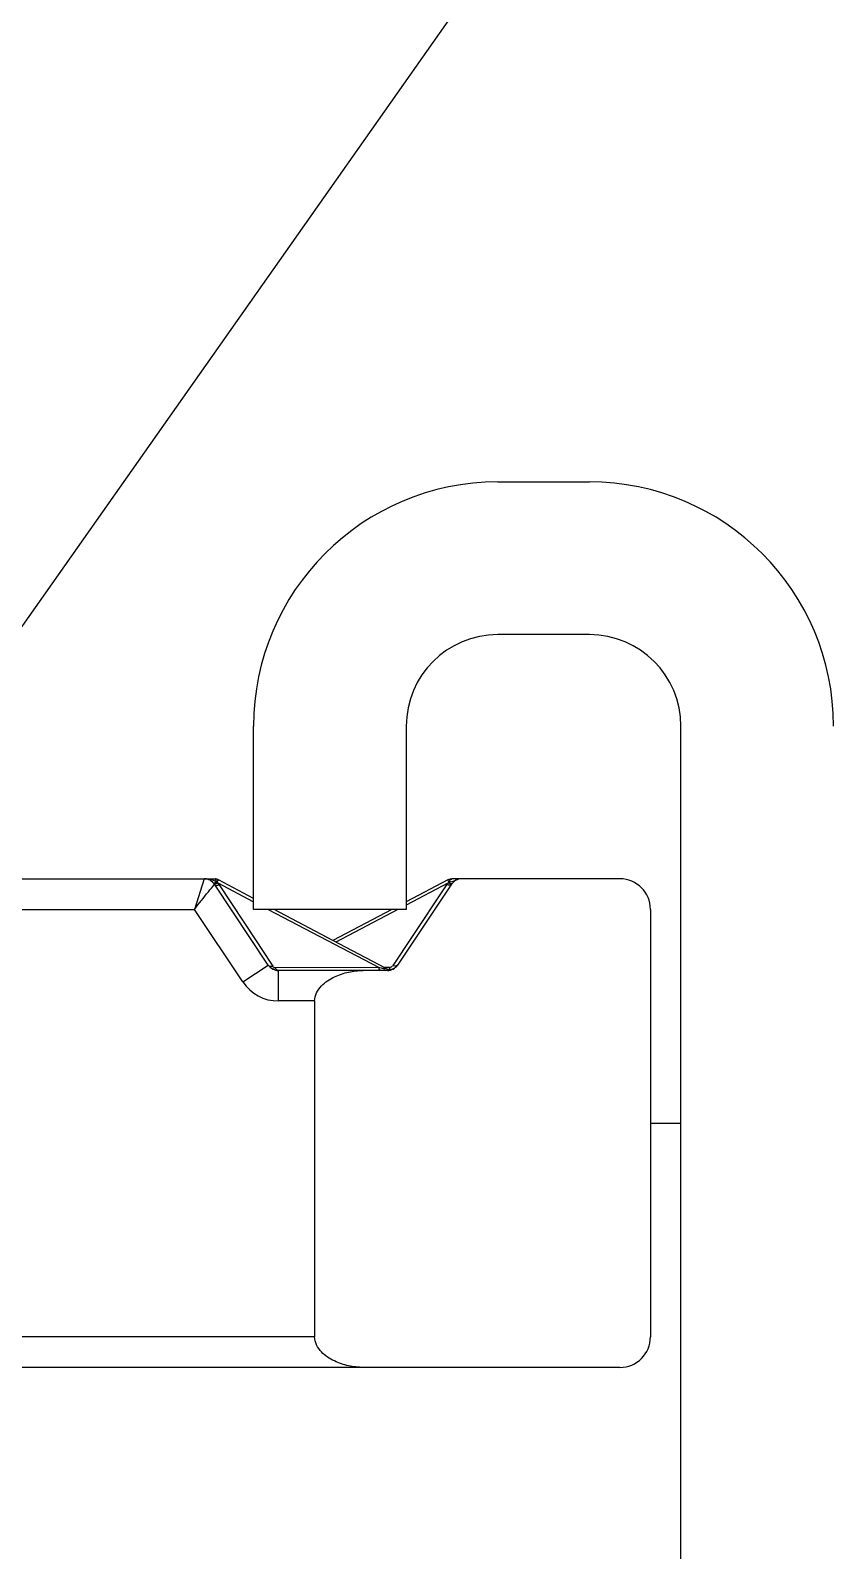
# Model space of a CAD drawing. Extents: x 1382187 to 1725648, y 860327 to 1571294.
# Drawn here: x 1537778.9 to 1537931.7, y 1252025.4 to 1252314.5 of the extents above; entities that cross this region are included whole.
import ezdxf

# ---------------------------------------------------------------- set-up
doc = ezdxf.new("R2010")
doc.units = 0
doc.header["$LTSCALE"] = 1000
doc.header["$MEASUREMENT"] = 0
doc.styles.get("Standard").update_dxf_attribs({"font": 'gbenor.shx', "bigfont": 'gbcbig.shx'})
doc.dimstyles.get("Standard").update_dxf_attribs({"dimtxt": 0.18, "dimasz": 0.18, "dimexe": 0.18, "dimexo": 0.0625, "dimgap": 0.09, "dimtad": 0, "dimtih": 1, "dimtoh": 1, "dimdec": 4, "dimzin": 0, "dimdsep": 46, "dimtxsty": 'Standard', "dimcen": 0.09, "dimadec": 0, "dimazin": 0, "dimtfac": 1, "dimtdec": 4, "dimtofl": 0, "dimtmove": 0, "dimatfit": 3, "dimfxl": 0, "dimtolj": 1, "dimtzin": 0, "dimarcsym": 0})

msp = doc.modelspace()

# ---------------------------------------------------------------- linework, layer by layer
at = {"linetype": 'Continuous'}
for p, q in [((1537867.82, 1252228.65), (1537885.24, 1252228.65)), ((1537885.24, 1252199.61), (1537867.82, 1252199.61)), ((1537821.35, 1252147.34), (1537821.35, 1252182.18)), ((1537850.39, 1252182.18), (1537850.39, 1252147.34)), ((1537902.66, 1251798.86), (1537902.66, 1252182.18)), ((1537575.17, 1252153.14), (1537813.84, 1252153.14)), ((1537811.98, 1252153.14), (1537810.11, 1252147.34)), ((1537813.76, 1252152.35), (1537813.68, 1252152.4)), ((1537813.83, 1252152.34), (1537813.76, 1252152.35)), ((1537824.15, 1252136.75), (1537813.91, 1252152.11)), ((1537814.18, 1252152.26), (1537814.53, 1252152.39)), ((1537814.39, 1252152.47), (1537814.66, 1252152.95)), ((1537814.41, 1252152.48), (1537814.47, 1252152.44)), ((1537814.47, 1252152.44), (1537814.53, 1252152.39)), ((1537814.53, 1252152.39), (1537821.35, 1252148.8)), ((1537821.35, 1252149.4), (1537814.65, 1252152.94)), ((1537814.8, 1252152.01), (1537821.7, 1252141.56)), ((1537858.99, 1252152.11), (1537848.76, 1252136.75)), ((1537858.29, 1252152.94), (1537850.39, 1252148.77)), ((1537858.34, 1252152.35), (1537850.39, 1252148.16)), ((1537851.2, 1252141.62), (1537858.1, 1252152.02)), ((1537858.34, 1252152.35), (1537858.52, 1252152.49)), ((1537858.69, 1252152.23), (1537858.34, 1252152.35)), ((1537858.65, 1252152.78), (1537858.55, 1252152.57)), ((1537860.75, 1252153.14), (1537859.1, 1252153.14)), ((1537860.33, 1252153.14), (1537859.13, 1252153.14)), ((1537859.3, 1252152.73), (1537859.93, 1252152.94)), ((1537891.05, 1252153.14), (1537860.93, 1252153.14)), ((1537577.04, 1252147.34), (1537810.11, 1252147.34)), ((1537819.31, 1252133.53), (1537810.11, 1252147.34)), ((1537850.39, 1252147.34), (1537821.35, 1252147.34)), ((1537824.16, 1252147.33), (1537845.1, 1252136.33)), ((1537836.46, 1252141.42), (1537825.26, 1252147.34)), ((1537847.67, 1252147.34), (1537836.46, 1252141.42)), ((1537848.77, 1252147.31), (1537837.01, 1252141.12)), ((1537896.86, 1252147.34), (1537896.86, 1252066.02)), ((1537821.7, 1252141.56), (1537824.66, 1252137.08)), ((1537846.46, 1252136.13), (1537836.46, 1252141.42)), ((1537848.22, 1252137.11), (1537851.2, 1252141.62)), ((1537824.66, 1252137.08), (1537825.02, 1252136.53)), ((1537847.87, 1252136.6), (1537848.08, 1252136.91)), ((1537848.08, 1252136.91), (1537848.22, 1252137.11)), ((1537819.31, 1252133.53), (1537824.15, 1252136.75)), ((1537825.51, 1252136.27), (1537845.1, 1252136.33)), ((1537826.08, 1252129.91), (1537826.08, 1252135.72)), ((1537846.83, 1252135.72), (1537826.08, 1252135.72)), ((1537845.1, 1252136.33), (1537845.64, 1252136.2)), ((1537845.64, 1252136.2), (1537845.81, 1252136.16)), ((1537845.81, 1252136.16), (1537846.1, 1252136.09)), ((1537846.06, 1252136.34), (1537847.39, 1252136.34)), ((1537846.27, 1252135.93), (1537846.1, 1252136.09)), ((1537847.23, 1252136), (1537847.39, 1252136.34)), ((1537848.26, 1252136.55), (1537847.87, 1252136.6)), ((1537832.97, 1252129.91), (1537826.08, 1252129.91)), ((1537832.97, 1252129.91), (1537832.97, 1252066.02)), ((1537896.86, 1252106.68), (1537902.66, 1252106.68)), ((1537832.97, 1252066.02), (1537490.3, 1252066.02)), ((1537891.05, 1252060.22), (1537496.1, 1252060.22))]:
    msp.add_line(p, q, dxfattribs=at)
for centre, radius, start, end in [((1537867.82, 1252182.18), 46.46, 90, 180), ((1537885.24, 1252182.18), 46.46, 0, 90), ((1537867.82, 1252182.18), 17.42, 90, 180), ((1537885.24, 1252182.18), 17.42, 0, 90), ((1537811.98, 1252147.85), 5.29, 80.5318, 90.0397), ((1537811.98, 1252150.82), 2.32, 33.6901, 90), ((1537812.26, 1252148.98), 4.13, 67.0808, 71.6139), ((1537812.43, 1252149.39), 3.69, 62.2609, 67.0902), ((1537812.56, 1252149.62), 3.42, 61.176, 62.2111), ((1537813.07, 1252152.13), 1.36, 32.6852, 34.7374), ((1537812.64, 1252149.77), 3.24, 57.7436, 61.1962), ((1537812.92, 1252152.03), 1.54, 29.1761, 32.7458), ((1537813.07, 1252152.11), 1.37, 24.8124, 29.1852), ((1537813.21, 1252152.18), 1.21, 19.6457, 24.8196), ((1537813.35, 1252152.23), 1.07, 13.0088, 19.662), ((1537811.42, 1252149.79), 4.05, 33.3657, 39.9733), ((1537861.51, 1252149.76), 4.09, 140.7761, 146.4499), ((1537879.12, 1252084.68), 70.87, 106.6154, 106.8895), ((1537859.66, 1252152.17), 1.18, 160.2304, 163.9636), ((1537851.16, 1252178.33), 26.86, 286.6266, 287.6315), ((1537860.93, 1252150.82), 2.32, 90, 146.3099), ((1537891.05, 1252147.34), 5.81, 0, 90), ((1537826.08, 1252138.04), 2.32, 213.6901, 270), ((1537825.63, 1252137.67), 1.74, 242.3724, 264.9828), ((1537846.27, 1252136.79), 0.719, 256.9317, 262.7384), ((1537847.27, 1252137.67), 1.74, 242.1358, 297.4642), ((1537846.83, 1252138.04), 2.32, 270, 326.3099), ((1537846.35, 1252136.57), 1.05, 323.4647, 326.9897), ((1537826.08, 1252138.04), 8.13, 213.6901, 270), ((1537891.05, 1252066.02), 5.81, 270, 0)]:
    msp.add_arc(centre, radius, start, end, dxfattribs=at)
for points, knots in [([(1537810.11, 1252147.34), (1537810.99, 1252148.45), (1537812.21, 1252150.08), (1537813.57, 1252151.6), (1537813.91, 1252152.11)], [0, 0, 0, 0, 0.698346, 1, 1, 1, 1]), ([(1537813.75, 1252152.32), (1537813.81, 1252152.24), (1537813.99, 1252152.22), (1537814.13, 1252152.25), (1537814.18, 1252152.26)], [0, 0, 0, 0, 0.671481, 1, 1, 1, 1]), ([(1537814.41, 1252152.48), (1537814.35, 1252152.45), (1537814.17, 1252152.39), (1537813.97, 1252152.33), (1537813.83, 1252152.34)], [0, 0, 0, 0, 0.307942, 1, 1, 1, 1]), ([(1537814.12, 1252153.12), (1537814.08, 1252153.12), (1537813.99, 1252153.11), (1537813.91, 1252153.08), (1537813.88, 1252153.06)], [0, 0, 0, 0, 0.48312, 1, 1, 1, 1]), ([(1537814.1, 1252151.97), (1537814.14, 1252151.96), (1537814.38, 1252151.91), (1537814.62, 1252151.96), (1537814.8, 1252152.01)], [0, 0, 0, 0, 0.201666, 1, 1, 1, 1]), ([(1537858.81, 1252151.97), (1537858.76, 1252151.96), (1537858.52, 1252151.92), (1537858.28, 1252151.97), (1537858.1, 1252152.02)], [0, 0, 0, 0, 0.200998, 1, 1, 1, 1]), ([(1537858.29, 1252152.94), (1537858.26, 1252152.91), (1537858.46, 1252152.74), (1537858.47, 1252152.6), (1537858.53, 1252152.49)], [0, 0, 0, 0, 0.259642, 1, 1, 1, 1]), ([(1537859.1, 1252153.14), (1537858.97, 1252153.14), (1537858.78, 1252153), (1537858.68, 1252152.84), (1537858.65, 1252152.78)], [0, 0, 0, 0, 0.684585, 1, 1, 1, 1]), ([(1537859.13, 1252152.29), (1537859.07, 1252152.21), (1537858.89, 1252152.19), (1537858.74, 1252152.21), (1537858.69, 1252152.23)], [0, 0, 0, 0, 0.67298, 1, 1, 1, 1]), ([(1537858.82, 1252153.12), (1537858.86, 1252153.12), (1537858.94, 1252153.11), (1537859.02, 1252153.08), (1537859.06, 1252153.06)], [0, 0, 0, 0, 0.483166, 1, 1, 1, 1]), ([(1537824.15, 1252136.75), (1537824.18, 1252136.7), (1537824.42, 1252136.48), (1537824.78, 1252136.48), (1537825.02, 1252136.53)], [0, 0, 0, 0, 0.206816, 1, 1, 1, 1]), ([(1537826.08, 1252135.72), (1537826.03, 1252135.72), (1537825.75, 1252135.79), (1537825.59, 1252136.07), (1537825.51, 1252136.27)], [0, 0, 0, 0, 0.198838, 1, 1, 1, 1]), ([(1537832.97, 1252129.91), (1537832.97, 1252130.96), (1537834.08, 1252132.97), (1537836.64, 1252134.58), (1537839.38, 1252135.51), (1537841.26, 1252135.72), (1537842.18, 1252135.72)], [0, 0, 0, 0, 0.268529, 0.521802, 0.764472, 1, 1, 1, 1]), ([(1537845.7, 1252135.72), (1537845.64, 1252135.72), (1537845.35, 1252135.8), (1537845.19, 1252136.11), (1537845.1, 1252136.33)], [0, 0, 0, 0, 0.195592, 1, 1, 1, 1]), ([(1537846.18, 1252136.08), (1537846.22, 1252136.08), (1537846.28, 1252136.07), (1537846.5, 1252136.11), (1537846.46, 1252136.13)], [0, 0, 0, 0, 0.501408, 1, 1, 1, 1]), ([(1537842.18, 1252060.22), (1537841.26, 1252060.22), (1537839.38, 1252060.42), (1537836.64, 1252061.36), (1537834.08, 1252062.97), (1537832.97, 1252064.97), (1537832.97, 1252066.02)], [0, 0, 0, 0, 0.235531, 0.478205, 0.731471, 1, 1, 1, 1])]:
    msp.add_open_spline(points, degree=3, knots=knots, dxfattribs=at)
for points in [[(1537813.56, 1252152.9), (1537813.33, 1252152.97), (1537813.09, 1252153.03), (1537812.85, 1252153.07)], [(1537813.84, 1252153.14), (1537813.98, 1252153.14), (1537814.11, 1252153.02), (1537814.19, 1252152.91)], [(1537814.65, 1252152.94), (1537814.49, 1252153.03), (1537814.31, 1252153.12), (1537814.12, 1252153.12)], [(1537858.29, 1252152.94), (1537858.45, 1252153.03), (1537858.63, 1252153.12), (1537858.82, 1252153.12)], [(1537825.02, 1252136.53), (1537825.12, 1252136.38), (1537825.32, 1252136.27), (1537825.51, 1252136.27)], [(1537847.39, 1252136.34), (1537847.52, 1252136.34), (1537847.74, 1252136.41), (1537847.71, 1252136.53)], [(1537848.76, 1252136.75), (1537848.66, 1252136.6), (1537848.44, 1252136.55), (1537848.26, 1252136.55)]]:
    msp.add_open_spline(points, degree=3, dxfattribs=at)

# ---------------------------------------------------------------- leaders
msp.add_leader([(1537751.66, 1252164.76), (1538767.83, 1253608.06)], dimstyle='Standard', override={"dimgap": 20, "dimtad": 0})

doc.saveas('drawing.dxf')
